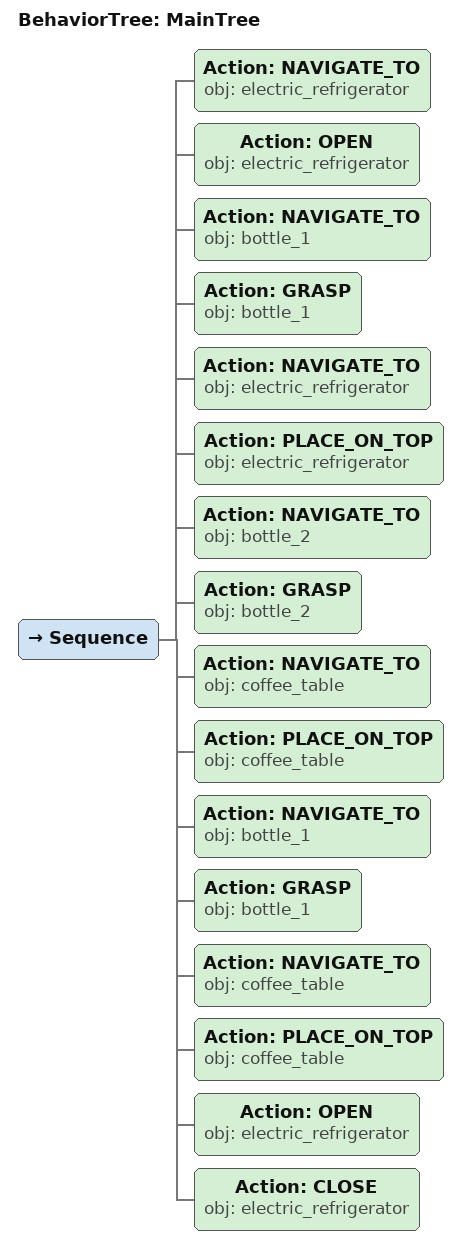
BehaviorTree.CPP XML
<root main_tree_to_execute="MainTree">
  <BehaviorTree ID="MainTree">
    <Sequence>
      <!-- Navigate to electric_refrigerator -->
      <Action ID="NAVIGATE_TO" obj="electric_refrigerator" />
      <!-- Open electric_refrigerator -->
      <Action ID="OPEN" obj="electric_refrigerator" />
      <!-- Navigate to bottle_1 -->
      <Action ID="NAVIGATE_TO" obj="bottle_1" />
      <!-- Grasp bottle_1 -->
      <Action ID="GRASP" obj="bottle_1" />
      <!-- Navigate to electric_refrigerator -->
      <Action ID="NAVIGATE_TO" obj="electric_refrigerator" />
      <!-- Place on electric_refrigerator -->
      <Action ID="PLACE_ON_TOP" obj="electric_refrigerator" />
      <!-- Navigate to bottle_2 -->
      <Action ID="NAVIGATE_TO" obj="bottle_2" />
      <!-- Grasp bottle_2 -->
      <Action ID="GRASP" obj="bottle_2" />
      <!-- Navigate to coffee_table -->
      <Action ID="NAVIGATE_TO" obj="coffee_table" />
      <!-- Place on coffee_table -->
      <Action ID="PLACE_ON_TOP" obj="coffee_table" />
      <!-- Navigate to bottle_1 -->
      <Action ID="NAVIGATE_TO" obj="bottle_1" />
      <!-- Grasp bottle_1 -->
      <Action ID="GRASP" obj="bottle_1" />
      <!-- Navigate to coffee_table -->
      <Action ID="NAVIGATE_TO" obj="coffee_table" />
      <!-- Place on coffee_table -->
      <Action ID="PLACE_ON_TOP" obj="coffee_table" />
      <!-- Open electric_refrigerator -->
      <Action ID="OPEN" obj="electric_refrigerator" />
      <!-- Close electric_refrigerator -->
      <Action ID="CLOSE" obj="electric_refrigerator" />
    </Sequence>
  </BehaviorTree>
</root>
